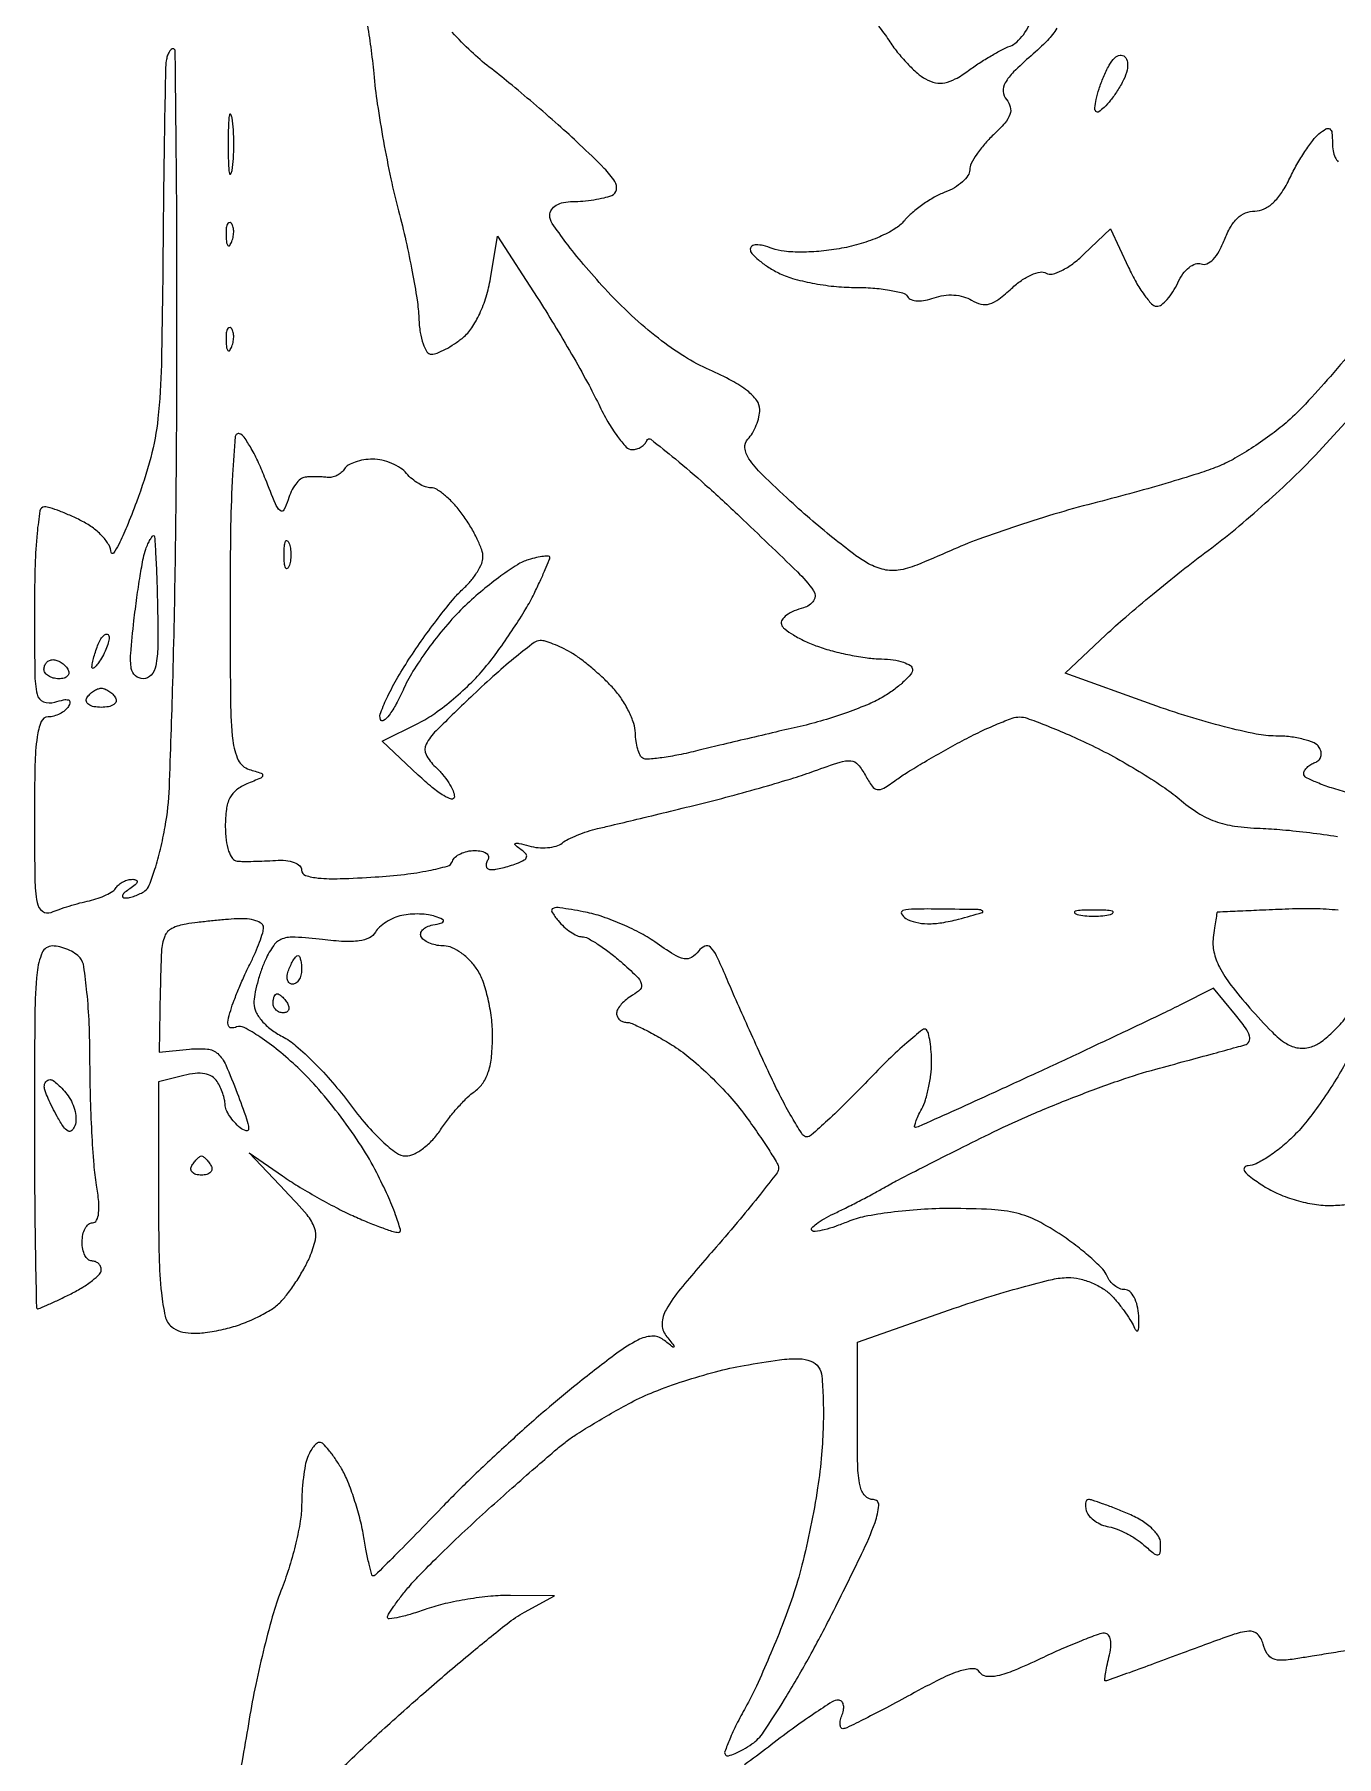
# Model space of a CAD drawing. Extents: x 0 to 102, y 0 to 135.
# Drawn here: x 0 to 11.54, y 43.66 to 58.92 of the extents above; entities that cross this region are included whole.
import ezdxf

# ---------------------------------------------------------------- set-up
doc = ezdxf.new("R2010")
doc.units = 0
doc.header["$MEASUREMENT"] = 0

msp = doc.modelspace()

# ---------------------------------------------------------------- linework, layer by layer
for points in [[(2.946778, 59.031033, -0.011651), (2.981051, 58.810595, -0.009922), (3.007146, 58.576673, 0.014273), (3.039522, 58.307714, 0.007708), (3.093912, 57.978554, 0.007671), (3.159678, 57.644725, 0.011976), (3.227554, 57.359728, -0.009234), (3.292425, 57.093824, -0.008549), (3.349242, 56.818803, -0.008568), (3.391423, 56.572314, -0.028132), (3.407266, 56.407978, 0.02815), (3.419272, 56.28348, 0.046709), (3.444918, 56.181244, 0.060561), (3.47955, 56.111361, 0.252606), (3.519505, 56.0898, 0.095395), (3.569721, 56.099469, 0.026522), (3.642798, 56.13329, 0.025751), (3.723065, 56.181185, 0.024459), (3.799431, 56.23785, 0.074178), (3.876466, 56.322997, 0.037939), (3.947158, 56.448935, 0.034939), (4.004856, 56.599568, 0.032379), (4.042775, 56.760631), (4.105745, 57.135362), (4.457274, 56.591431, -0.007321), (4.605977, 56.353777, -0.005568), (4.762164, 56.089236, -0.005631), (4.903097, 55.837836, -0.013106), (5.00156, 55.64565, 0.019447), (5.082899, 55.491728, 0.027364), (5.167948, 55.361843, 0.026358), (5.246374, 55.266269, 0.210773), (5.297308, 55.2438, 0.073017), (5.338787, 55.24989, 0.066047), (5.37833, 55.267713, 0.06944), (5.410023, 55.294084, 0.101508), (5.4285, 55.325205, -0.513939), (5.463283, 55.335503, -0.006016), (5.681558, 55.161268, -0.011757), (5.943934, 54.936109, -0.006729), (6.250375, 54.652809, -0.002467), (6.76335, 54.160768, -0.047689), (6.906218, 53.993194, -0.309879), (6.907073, 53.905004, -0.185482), (6.81774, 53.842208, 0.038716), (6.733248, 53.813899, 0.060245), (6.666705, 53.775707, 0.082244), (6.626798, 53.734163, 0.234916), (6.621373, 53.695582, 0.149025), (6.650662, 53.654349, 0.027853), (6.727998, 53.601258, 0.027628), (6.828703, 53.547456, 0.02218), (6.942307, 53.500615, 0.023011), (7.073737, 53.459856, 0.015011), (7.228587, 53.424467, 0.015105), (7.381999, 53.399009, 0.027717), (7.50825, 53.389036, -0.029545), (7.613585, 53.380329, -0.045597), (7.702433, 53.359274, -0.056965), (7.764483, 53.330243, -0.260507), (7.7832, 53.296757, -0.174511), (7.767846, 53.254106, -0.030522), (7.708567, 53.190742, -0.029924), (7.626414, 53.12185, -0.022909), (7.529129, 53.056403, -0.036622), (7.398182, 52.989364, -0.013914), (7.206877, 52.914694, -0.013694), (6.993646, 52.84476, -0.016301), (6.788879, 52.790959, 0.001185), (6.571958, 52.740922, 0.000768), (6.321259, 52.682061, 0.000772), (6.076561, 52.623814, 0.001463), (5.8797, 52.576023, -0.010953), (5.713045, 52.538899, -0.015244), (5.562318, 52.513523, -0.011632), (5.437563, 52.49936, -0.156515), (5.39325, 52.509303, -0.148278), (5.368606, 52.536016, -0.04053), (5.347653, 52.590083, -0.037243), (5.33282, 52.658254, -0.031353), (5.327127, 52.731943, 0.077208), (5.312481, 52.818017, 0.034103), (5.268411, 52.924979, 0.032722), (5.205233, 53.034199, 0.037774), (5.130998, 53.1288, 0.018735), (5.043522, 53.217521, 0.013824), (4.94049, 53.309236, 0.014013), (4.838144, 53.3906, 0.030176), (4.754119, 53.44605, 0.018639), (4.677441, 53.486528, 0.019223), (4.598736, 53.520736, 0.019353), (4.528495, 53.54502, 0.073672), (4.482727, 53.5518, 0.164337), (4.428584, 53.533511, 0.007445), (4.272302, 53.410605, 0.011787), (4.089733, 53.2553, 0.008105), (3.889918, 53.071136, 0.004452), (3.560622, 52.751972, 0.076908), (3.471575, 52.632023, 0.246736), (3.471459, 52.541204, 0.084763), (3.553739, 52.433341, -0.031646), (3.618284, 52.36509, -0.032816), (3.672856, 52.290026, -0.034748), (3.710982, 52.219152, -0.106418), (3.7224, 52.166114, -0.496025), (3.697807, 52.147423, -0.067928), (3.628568, 52.177245, -0.036894), (3.525677, 52.250097, -0.017121), (3.402972, 52.35861), (3.083544, 52.661201), (3.40563, 52.820557, 0.040064), (3.549176, 52.906511, 0.020327), (3.71559, 53.035736, 0.020054), (3.877483, 53.183861, 0.028181), (4.00852, 53.329306, 0.013436), (4.12625, 53.484135, 0.010052), (4.247826, 53.66065, 0.010179), (4.355664, 53.831633, 0.022774), (4.428861, 53.966648, 0.004438), (4.482324, 54.079515, 0.006412), (4.527411, 54.180293, 0.003554), (4.563671, 54.26588, 0.098726), (4.5684, 54.289599, 0.413393), (4.557915, 54.300114, 0.02958), (4.512485, 54.297551, 0.028074), (4.451057, 54.286904, 0.015902), (4.37805, 54.267518, 0.068055), (4.281117, 54.223384, 0.016465), (4.134993, 54.124253, 0.016592), (3.97346, 53.998317, 0.015806), (3.817923, 53.859967, 0.025645), (3.663701, 53.698005, 0.017834), (3.506039, 53.500619, 0.018036), (3.367985, 53.299794, 0.035093), (3.275452, 53.1288, -0.016731), (3.206662, 52.989719, -0.037331), (3.143268, 52.89025, -0.075122), (3.095068, 52.842682, -0.506265), (3.067973, 52.851315, -0.177242), (3.069611, 52.914784, -0.017371), (3.131859, 53.057468, -0.020279), (3.221501, 53.226889, -0.014694), (3.334301, 53.408172, -0.009262), (3.462084, 53.593156, -0.009177), (3.597013, 53.773855, -0.009073), (3.720762, 53.927545, -0.034813), (3.805806, 54.016019, 0.03544), (3.871009, 54.084023, 0.035157), (3.926147, 54.160728, 0.037363), (3.964433, 54.234581, 0.101238), (3.9762, 54.292102, 0.088504), (3.964984, 54.35497, 0.02279), (3.924805, 54.450356, 0.022471), (3.868208, 54.556676, 0.02117), (3.801239, 54.65969, 0.027579), (3.726123, 54.753743, 0.032891), (3.645131, 54.833223, 0.034837), (3.569608, 54.88952, 0.143708), (3.515498, 54.9054, -0.089957), (3.465473, 54.914474, -0.043056), (3.406322, 54.942677, -0.040823), (3.347884, 54.983745, -0.046006), (3.2994, 55.0323, 0.075572), (3.244775, 55.080911, 0.044511), (3.167401, 55.121923, 0.043376), (3.080765, 55.149841, 0.056318), (2.997934, 55.1592, 0.04056), (2.918917, 55.15278, 0.043128), (2.843638, 55.13369, 0.047282), (2.782491, 55.105717, 0.12405), (2.748113, 55.072356, -0.079872), (2.720188, 55.040062, -0.061323), (2.681017, 55.014627, -0.061612), (2.637066, 54.999555, -0.082717), (2.595071, 54.99778, 0.017296), (2.550068, 55.001761, 0.01054), (2.496724, 55.003499, 0.010559), (2.443712, 55.002989, 0.018357), (2.399817, 55.000024, 0.1501), (2.359065, 54.982691, 0.055818), (2.315738, 54.937029, 0.04894), (2.276633, 54.873224, 0.041868), (2.248236, 54.79965, -0.04964), (2.212031, 54.710011, -0.492097), (2.177626, 54.703995, -0.10975), (2.135633, 54.76399, -0.005765), (2.048019, 54.983012, 0.015922), (1.986493, 55.128193, 0.02138), (1.921101, 55.255212, 0.019154), (1.859672, 55.353961, 0.165207), (1.8189, 55.384862, 0.485793), (1.7801, 55.359256, 0.006164), (1.756259, 55.02254, 0.010571), (1.739385, 54.56935, 0.004019), (1.7343, 53.936836, 0.002017), (1.738029, 53.012506, 0.025575), (1.758604, 52.665393, 0.082617), (1.807399, 52.49259, 0.212675), (1.9035, 52.409716, -0.009479), (2.010826, 52.375162, -0.366014), (2.022831, 52.355071, -0.254491), (2.005849, 52.333259, -0.005996), (1.88235, 52.281206, 0.069653), (1.789997, 52.227593, 0.109816), (1.732111, 52.157025, 0.086468), (1.701323, 52.055964, 0.030813), (1.692, 51.904826, 0.029383), (1.699154, 51.783202, 0.053412), (1.721269, 51.686227, 0.07393), (1.754996, 51.62121, 0.218403), (1.79775, 51.597036, 0.02016), (1.853624, 51.594561, 0.005694), (1.940777, 51.595211, 0.005729), (2.039323, 51.598197, 0.006022), (2.13615, 51.603412, -0.03897), (2.22804, 51.602304, -0.066848), (2.302635, 51.585352, -0.095026), (2.351516, 51.555622, -0.211804), (2.3688, 51.51665, 0.325658), (2.40249, 51.470411, 0.054875), (2.5163, 51.447121, 0.03113), (2.708862, 51.441348, 0.007955), (3.020584, 51.456378, 0.012415), (3.281392, 51.47963, 0.021357), (3.496804, 51.513609, 0.018465), (3.661104, 51.553135, 0.24897), (3.704434, 51.594403, -0.134027), (3.728994, 51.631226, -0.06666), (3.776179, 51.662342, -0.058829), (3.837335, 51.68345, -0.053758), (3.903643, 51.6906, -0.050137), (3.963994, 51.684533, -0.109046), (4.006329, 51.665749, -0.184772), (4.024133, 51.638003, -0.191977), (4.0185, 51.606, 0.07457), (4.004639, 51.573641, 0.151312), (4.005859, 51.546251, 0.18759), (4.02161, 51.528136, 0.121649), (4.048888, 51.5214, 0.043957), (4.09023, 51.525042, 0.015394), (4.148669, 51.537284, 0.01515), (4.21246, 51.554773, 0.017133), (4.272474, 51.575473, 0.02832), (4.342264, 51.606893, 0.224222), (4.363141, 51.634357, 0.261763), (4.353583, 51.66491, 0.037154), (4.300543, 51.707915, -0.034136), (4.260069, 51.740329, -0.58496), (4.263185, 51.75356, -0.13043), (4.295152, 51.754248, -0.00926), (4.38211, 51.731452, 0.046683), (4.464013, 51.716413, 0.043501), (4.549283, 51.716297, 0.046441), (4.625294, 51.730004, 0.099525), (4.67821, 51.756858, -0.05045), (4.731832, 51.791017, -0.019491), (4.812157, 51.827603, -0.019063), (4.902968, 51.860784, -0.022339), (4.9914, 51.885022, 0.00285), (5.112899, 51.913284, 0.000508), (5.339582, 51.96762, 0.000549), (5.605076, 52.031854, 0.000496), (5.8797, 52.098905, 0.005301), (6.165122, 52.172108, 0.004587), (6.463069, 52.254835, 0.00462), (6.731669, 52.33477, 0.01342), (6.915236, 52.39669, -0.009312), (7.141015, 52.47492, -0.100931), (7.236347, 52.48581, -0.19662), (7.300364, 52.452829, -0.053898), (7.365656, 52.357205, 0.029833), (7.425139, 52.260414, 0.208429), (7.471379, 52.232119, 0.173105), (7.528835, 52.244045, 0.01953), (7.641421, 52.318862, -0.017475), (7.738736, 52.384109, -0.005498), (7.888644, 52.474926, -0.005485), (8.058264, 52.572658, -0.006053), (8.224538, 52.663417, -0.010353), (8.385279, 52.744429, -0.012828), (8.538248, 52.812828, -0.011191), (8.668438, 52.863689, -0.087893), (8.732138, 52.874933, -0.085332), (8.799148, 52.863371, -0.007835), (8.957917, 52.804191, -0.009939), (9.145973, 52.726376, -0.007629), (9.3483, 52.634202, -0.014678), (9.563976, 52.52408, -0.011364), (9.792354, 52.392053, -0.011524), (10.000007, 52.258972, -0.026952), (10.147174, 52.147819, 0.032452), (10.312965, 52.025437, 0.056036), (10.466469, 51.949565, 0.052819), (10.639247, 51.906999, 0.025593), (10.866274, 51.887691, -0.014144), (11.063581, 51.875452, -0.00769), (11.305108, 51.849847, -0.007656), (11.550148, 51.816237, -0.012027)], [(11.727483, 56.176195, -0.007617), (11.487711, 55.893264, -0.00762), (11.266898, 55.648249, -0.025389), (11.111616, 55.497285, -0.02023), (10.970588, 55.383223, -0.014718), (10.805227, 55.267602, -0.014913), (10.641598, 55.167071, -0.031342), (10.507856, 55.101067, -0.021577), (10.346009, 55.041506, -0.005029), (10.069372, 54.956105, -0.005178), (9.748724, 54.864244, -0.005057), (9.423714, 54.778291, 0.009976), (9.082619, 54.684484, 0.007631), (8.713402, 54.568817, 0.007724), (8.37091, 54.449856, 0.018023), (8.119474, 54.347737, -0.009527), (7.820752, 54.220459, -0.056651), (7.657583, 54.175204, -0.099348), (7.531924, 54.180319, -0.063252), (7.394763, 54.232741, -0.037272), (7.282351, 54.304145, -0.008345), (7.102423, 54.442956, -0.008614), (6.899616, 54.610688, -0.008235), (6.6996, 54.787792, -0.008653), (6.451107, 55.02326, -0.048925), (6.334027, 55.163048, -0.120761), (6.297642, 55.259979, -0.225776), (6.32385, 55.337667, 0.058583), (6.364351, 55.390674, 0.038135), (6.398536, 55.459816, 0.038093), (6.421873, 55.533484, 0.057725), (6.4296, 55.600187, 0.163711), (6.402744, 55.68001, 0.06362), (6.320051, 55.764247, 0.044119), (6.18325, 55.853756, 0.01854), (5.98545, 55.950316, -0.035464), (5.762289, 56.068763, -0.025394), (5.530575, 56.230586, -0.023085), (5.293676, 56.4328, -0.017946), (5.05485, 56.673171, -0.010741), (4.868514, 56.883578, -0.014873), (4.711295, 57.080571, -0.011361), (4.590663, 57.249148, -0.150724), (4.5684, 57.321322, -0.149764), (4.583421, 57.370347, -0.109979), (4.624994, 57.409629, -0.083973), (4.690264, 57.434979, -0.050769), (4.772981, 57.4434, 0.022097), (4.861534, 57.447315, 0.016527), (4.958505, 57.459148, 0.016785), (5.049252, 57.476416, 0.036216), (5.117269, 57.497011, 0.260315), (5.158749, 57.546754, 0.189065), (5.144998, 57.619042, 0.055534), (5.050928, 57.737132, 0.00833), (4.83307, 57.948606, 0.006743), (4.643271, 58.122043, 0.004585), (4.42286, 58.314474, 0.00462), (4.206667, 58.49632, 0.009247), (4.031883, 58.635245, -0.026147), (3.871687, 58.771654, -0.017353), (3.702135, 58.943582, -0.017486)], [(9.063685, 58.979714, -0.057091), (8.9792, 58.871177, -0.019991), (8.835036, 58.735431, 0.015185), (8.679513, 58.591783, 0.070446), (8.605293, 58.494967, 0.146069), (8.587889, 58.418326, 0.157774), (8.616224, 58.347335, -0.108633), (8.650502, 58.280895, -0.154261), (8.647452, 58.214949, -0.092745), (8.601968, 58.138601, -0.023593), (8.501244, 58.034608, 0.026331), (8.420696, 57.95053, 0.029465), (8.352618, 57.861421, 0.030704), (8.304459, 57.77962, 0.118223), (8.2908, 57.722659, -0.153349), (8.275162, 57.672869, -0.057469), (8.226171, 57.6174, -0.050046), (8.154969, 57.565211, -0.042321), (8.070785, 57.524763, 0.037551), (7.976355, 57.480493, 0.024448), (7.874411, 57.416245, 0.024586), (7.780572, 57.343358, 0.042284), (7.711235, 57.272808, -0.083676), (7.627908, 57.200951, -0.032706), (7.492656, 57.130663, -0.030353), (7.328834, 57.07027, -0.027913), (7.15428, 57.028165, -0.021186), (6.9748, 57.003144, -0.023289), (6.79944, 56.994443, -0.024858), (6.646644, 57.001583, -0.066829), (6.54093, 57.02632, 0.028267), (6.45987, 57.052, 0.070136), (6.398122, 57.058835, 0.132058), (6.359954, 57.047345, 0.259554), (6.345, 57.020479, 0.18767), (6.360177, 56.981467, 0.032684), (6.41832, 56.925828, 0.031567), (6.499021, 56.866375, 0.023649), (6.594599, 56.811073, 0.050231), (6.719938, 56.761464, 0.021674), (6.894902, 56.719915, 0.021186), (7.086459, 56.691464, 0.026277), (7.266406, 56.682, -0.017833), (7.431763, 56.676101, -0.024583), (7.579274, 56.658242, -0.022798), (7.696094, 56.632704, -0.19139), (7.7386, 56.601122, 0.167656), (7.771708, 56.574074, 0.075837), (7.827301, 56.562724, 0.060106), (7.897793, 56.56767, 0.04107), (7.975204, 56.589279, -0.054144), (8.060605, 56.610734, -0.050944), (8.150425, 56.613983, -0.052835), (8.235632, 56.599249, -0.07048), (8.307329, 56.567444, 0.082035), (8.389835, 56.533091, 0.130669), (8.465787, 56.535295, 0.090798), (8.549619, 56.577878, 0.025781), (8.661655, 56.672751, -0.036396), (8.748772, 56.743405, -0.047973), (8.837844, 56.793556, -0.056669), (8.916111, 56.818085, -0.188192), (8.968212, 56.808522, 0.203783), (9.022199, 56.800279, 0.052886), (9.106389, 56.831606, 0.044459), (9.204126, 56.89163, 0.031102), (9.302907, 56.975137), (9.539866, 57.202158), (9.697883, 56.859661, 0.020473), (9.765129, 56.728324, 0.028438), (9.836558, 56.617132, 0.027993), (9.903135, 56.535446, 0.204613), (9.94807, 56.514983, 0.168175), (9.990059, 56.528412, 0.048244), (10.04125, 56.575079, 0.042691), (10.092471, 56.642478, 0.034263), (10.135847, 56.722632, -0.047777), (10.180864, 56.80071, -0.067438), (10.235718, 56.85922, -0.086074), (10.292031, 56.890812, -0.178336), (10.341741, 56.890143, 0.19848), (10.393228, 56.891454, 0.096149), (10.448216, 56.929808, 0.066606), (10.501805, 57.00223, 0.03579), (10.548466, 57.103311, -0.040648), (10.60125, 57.214801, -0.072063), (10.66406, 57.294521, -0.088912), (10.736417, 57.34216, -0.101572), (10.817482, 57.3588, 0.111938), (10.901053, 57.377747, 0.077146), (10.981478, 57.432754, 0.060316), (11.057727, 57.523937, 0.033234), (11.128724, 57.651009, -0.01787), (11.190557, 57.770128, -0.017064), (11.261642, 57.886418, -0.017288), (11.331401, 57.984681, -0.056596), (11.386493, 58.042068, -0.035771), (11.448803, 58.086665, -0.2944), (11.482064, 58.085903, -0.224405), (11.501358, 58.053255, -0.023069), (11.5056, 57.961359, 0.045156), (11.51182, 57.892628, 0.065042), (11.530451, 57.834545, 0.085004), (11.557874, 57.795302, 0.200444)], [(7.481459, 58.996417, -0.029207), (7.573236, 58.872624, 0.024067), (7.649039, 58.768151, 0.020815), (7.738119, 58.666059, 0.021337), (7.826733, 58.580292, 0.055543), (7.899098, 58.529128, 0.072578), (7.987329, 58.495962, 0.102542), (8.071036, 58.4951, 0.079632), (8.163135, 58.529034, 0.02948), (8.279798, 58.603956, -0.013229), (8.375657, 58.670012, -0.011401), (8.479689, 58.734385, -0.011547), (8.576756, 58.788453, -0.032292), (8.647829, 58.820241, 0.095503), (8.70751, 58.856539, 0.049084), (8.766469, 58.921651, 0.046302), (8.815916, 59.003173, 0.05174)], [(11.652703, 52.201938, -0.014841), (11.499063, 52.245512, -0.022943), (11.369565, 52.293063, -0.019191), (11.270949, 52.339028, -0.281138), (11.2518, 52.370393, -0.127904), (11.259155, 52.398676, -0.067841), (11.281051, 52.42782, -0.060513), (11.313299, 52.453375, -0.056934), (11.351379, 52.471093, 0.117017), (11.384463, 52.491593, 0.128568), (11.403414, 52.524133, 0.118107), (11.404872, 52.564055, 0.088972), (11.388686, 52.605043, 0.153819), (11.343599, 52.643952, 0.03775), (11.249831, 52.676203, 0.035116), (11.131643, 52.698394, 0.028858), (11.003433, 52.7058, -0.050265), (10.83005, 52.723274, -0.012159), (10.548725, 52.787724, -0.012354), (10.228065, 52.877932, -0.011994), (9.909039, 52.984691), (9.137626, 53.263582), (9.496763, 53.601817, -0.011418), (9.673085, 53.760439, -0.005101), (9.911937, 53.961443, -0.005046), (10.168991, 54.169003, -0.006819), (10.4058, 54.351105, 0.012841), (10.645241, 54.539862, 0.008513), (10.910587, 54.768067, 0.008571), (11.1609, 54.998677, 0.016474), (11.352024, 55.193328), (11.748348, 55.6245)], [(11.557961, 51.161416, 0.023101), (11.344873, 51.173951, 0.013342), (11.08802, 51.170324, 0.000371), (10.858464, 51.160781, 0.00061), (10.664238, 51.152325, 0.000041), (10.489532, 51.14449, 0.094395), (10.484571, 51.143313, 0.252809), (10.481865, 51.139783, 0.00065), (10.471779, 51.076343, 0.003707), (10.460952, 51.004186, 0.002274), (10.44921, 50.918998, 0.090121), (10.455235, 50.791786, 0.063307), (10.504977, 50.656997, 0.044097), (10.606155, 50.498488, 0.016346), (10.774591, 50.293965, 0.012551), (10.970364, 50.082434, 0.059734), (11.098318, 49.979038, 0.109826), (11.206117, 49.940719, 0.10794), (11.320725, 49.951325, 0.086802), (11.408474, 49.997064, 0.030053), (11.516836, 50.090915, 0.028795), (11.62617, 50.210805, 0.029685)], [(2.72235, 43.554697, -0.008533), (3.104993, 43.913703, -0.005019), (3.496997, 44.262006, -0.006157), (3.870312, 44.579061, -0.005185), (4.189591, 44.83799, -0.043549), (4.344254, 44.940204), (4.6107, 45.084708), (4.219486, 45.088254, 0.026037), (4.044322, 45.080717, 0.016282), (3.840662, 45.054584, 0.016333), (3.641156, 45.015625, 0.028426), (3.479236, 44.968653, -0.011378), (3.345359, 44.924817, -0.020053), (3.232729, 44.895629, -0.016272), (3.14563, 44.879695, -0.458375), (3.1302, 44.89299, -0.1434), (3.1386, 44.921676, -0.009849), (3.186115, 44.992732, -0.013412), (3.247634, 45.076064, -0.009645), (3.32055, 45.165857, -0.018993), (3.426895, 45.282485, -0.004971), (3.606293, 45.461225, -0.005043), (3.814829, 45.660835, -0.005144), (4.025991, 45.85487, -0.001881), (4.23511, 46.041678, -0.00212), (4.437503, 46.219586, -0.001938), (4.610903, 46.36953, -0.011517), (4.703566, 46.4454, -0.023618), (4.793317, 46.508909, -0.006264), (4.942406, 46.601565, -0.00634), (5.11483, 46.702788, -0.006486), (5.288469, 46.798824, -0.02931), (5.491737, 46.892941, -0.014827), (5.757353, 46.988507, -0.014674), (6.038339, 47.071249, -0.021157), (6.291485, 47.126455, -0.007597), (6.605292, 47.176203, -0.041225), (6.777146, 47.186461, -0.086013), (6.882374, 47.165745, -0.15333), (6.950891, 47.111431, -0.127298), (6.979258, 47.031995, -0.013901), (6.991372, 46.836725, -0.016213), (6.991786, 46.598535, -0.012148), (6.977368, 46.336589, -0.018847), (6.942622, 46.040884, -0.011553), (6.880547, 45.69537, -0.011577), (6.803159, 45.355714, -0.020172), (6.72125, 45.078716, -0.010584), (6.627553, 44.821245, -0.008031), (6.514354, 44.542892, -0.008129), (6.39965, 44.285042, -0.018712), (6.303096, 44.096012, 0.011041), (6.223682, 43.946254, 0.017358), (6.162881, 43.813954, 0.01169), (6.120113, 43.704561, 0.29154), (6.126794, 43.674406, 0.268956), (6.152922, 43.667457, 0.032835), (6.211199, 43.687497, 0.031757), (6.282886, 43.723044, 0.020873), (6.360679, 43.772423, 0.093426), (6.46317, 43.876614, 0.009731), (6.649605, 44.166583, 0.011809), (6.858593, 44.524643, 0.009193), (7.069274, 44.923152, 0.004159), (7.332682, 45.45532, 0.025845), (7.451139, 45.735794, 0.066793), (7.484094, 45.887028, 0.438191), (7.437284, 45.9378, -0.216131), (7.362454, 45.971731, -0.1302), (7.318378, 46.060598, -0.045338), (7.298083, 46.242903, -0.005853), (7.294726, 46.63575), (7.296931, 47.3337), (8.111116, 47.619159, -0.008123), (8.440167, 47.728557, -0.009533), (8.755569, 47.821188, -0.008594), (9.02413, 47.889593, -0.056587), (9.161676, 47.906062, -0.059284), (9.263371, 47.894591, -0.041208), (9.37346, 47.858948, -0.041517), (9.474979, 47.806292, -0.064918), (9.550712, 47.743645, -0.018624), (9.612739, 47.671885, -0.015818), (9.672873, 47.591774, -0.016108), (9.722995, 47.51528, -0.042534), (9.752204, 47.456741, 0.132584), (9.769181, 47.434008, 0.518623), (9.783117, 47.438184, 0.078679), (9.790674, 47.483357, 0.015245), (9.788866, 47.56635, 0.044668), (9.776072, 47.656137, 0.064197), (9.747884, 47.731245, 0.082849), (9.709308, 47.781719, 0.19048), (9.665593, 47.799, -0.096472), (9.619682, 47.807941, -0.066862), (9.573615, 47.834209, -0.064329), (9.534382, 47.873039, -0.074055), (9.508495, 47.91886, 0.10059), (9.469896, 47.979491, 0.017711), (9.372259, 48.073781, 0.018562), (9.247895, 48.177562, 0.015747), (9.1093, 48.277938, 0.029079), (8.892278, 48.407196, 0.060314), (8.707937, 48.476278, 0.047209), (8.485197, 48.508514, 0.012159), (8.1216, 48.517628, 0.016227), (7.857231, 48.509243, 0.015764), (7.591387, 48.483728, 0.016014), (7.358721, 48.446363, 0.052036), (7.209437, 48.400963, -0.016042), (7.100188, 48.358948, -0.023714), (7.001747, 48.329826, -0.020709), (6.921782, 48.313716, -0.240161), (6.892315, 48.323285, -0.400594), (6.891797, 48.345448, -0.044378), (6.93275, 48.3831, -0.035013), (6.999008, 48.426959, -0.019315), (7.085377, 48.471498, 0.006417), (7.18975, 48.521956, 0.003916), (7.311725, 48.584065, 0.003924), (7.431646, 48.647517, 0.006945), (7.5294, 48.701991, -0.011174), (7.654747, 48.770459, -0.0018), (7.902433, 48.897523, -0.001988), (8.195285, 49.044965, -0.001745), (8.5023, 49.196676, -0.01285), (8.843149, 49.3529, -0.008705), (9.238849, 49.51401, -0.008775), (9.626814, 49.656376, -0.017301), (9.9405, 49.753255, 0.000031), (10.207911, 49.825829, 0.000041), (10.451479, 49.89197, 0.000029), (10.655699, 49.947456, 0.000403), (10.729601, 49.967604, 0.204138), (10.767131, 49.997319, 0.202891), (10.771826, 50.045072, 0.079938), (10.734499, 50.120056, 0.017568), (10.646384, 50.234403), (10.450865, 50.470488), (10.153383, 50.320248, -0.005536), (9.979951, 50.235056, -0.000943), (9.647649, 50.077135, -0.001029), (9.256604, 49.893186, -0.000917), (8.849478, 49.703604, -0.001167), (8.461289, 49.524806, -0.001869), (8.129026, 49.374206, -0.000334), (7.835028, 49.242508, -0.10551), (7.810151, 49.2372, -0.4728), (7.802399, 49.246641, -0.031669), (7.812638, 49.285269, -0.027512), (7.833564, 49.33805, -0.014735), (7.864823, 49.400838, 0.047174), (7.898445, 49.481004, 0.022967), (7.926674, 49.588453, 0.022549), (7.945996, 49.703852, 0.030211), (7.9524, 49.809738, 0.017349), (7.949023, 49.907026, 0.021899), (7.938853, 49.996501, 0.020675), (7.924245, 50.069195, 0.137288), (7.906283, 50.101117, 0.383745), (7.872048, 50.102919, 0.00849), (7.734369, 49.987601, 0.014801), (7.571004, 49.837286, 0.0089), (7.385805, 49.649917, -0.006527), (7.19921, 49.459337, -0.00984), (7.031277, 49.298687, -0.005118), (6.886555, 49.168306, -0.182765), (6.845023, 49.1526, -0.254612), (6.809529, 49.171927, -0.009154), (6.725169, 49.30792, -0.014841), (6.630257, 49.478704, -0.009625), (6.530282, 49.68135, -0.002401), (6.424215, 49.910045, -0.001859), (6.310802, 50.160143, -0.001879), (6.206686, 50.394379, -0.004521), (6.131823, 50.568783, 0.011067), (6.047332, 50.758719, 0.092641), (5.992557, 50.834567, 0.299352), (5.94282, 50.84356, 0.134431), (5.888392, 50.80043, -0.098369), (5.825761, 50.743097, -0.189294), (5.75973, 50.731694, -0.089465), (5.668438, 50.768329, -0.012654), (5.499, 50.880647, 0.032353), (5.361035, 50.964478, 0.020396), (5.190474, 51.044886, 0.020463), (5.015547, 51.110495, 0.035034), (4.8645, 51.14872, 0.005636), (4.658022, 51.183432, 0.125186), (4.597923, 51.177779, 0.472144), (4.587052, 51.147593, 0.038833), (4.642209, 51.06937, 0.0356), (4.69368, 51.015535, 0.035679), (4.752232, 50.96959, 0.03801), (4.809007, 50.937231, 0.103878), (4.853709, 50.926527, -0.116706), (4.905254, 50.912793, -0.019601), (4.993939, 50.8606, -0.020531), (5.095179, 50.789511, -0.01695), (5.197136, 50.70585, -0.011459), (5.337036, 50.577089, -0.116149), (5.37958, 50.5111, -0.27911), (5.36914, 50.460369, -0.078474), (5.302886, 50.40822, 0.039636), (5.248443, 50.371812, 0.043862), (5.202397, 50.328367, 0.048585), (5.170545, 50.284654, 0.133944), (5.1606, 50.248196, 0.106493), (5.167208, 50.217522, 0.099405), (5.185945, 50.191416, 0.096026), (5.213944, 50.173916, 0.092052), (5.246881, 50.1678, -0.105251), (5.29789, 50.156942, -0.011543), (5.4067, 50.105378, -0.0137), (5.534569, 50.036676, -0.010668), (5.669786, 49.955299, -0.034675), (5.819832, 49.845341, -0.017425), (5.993917, 49.687471, -0.017214), (6.163335, 49.510974, -0.024387), (6.300507, 49.341949, -0.006751), (6.413333, 49.183735, -0.009635), (6.50883, 49.040087, -0.006057), (6.584664, 48.917865, -0.128294), (6.596703, 48.877228, -0.173941), (6.583095, 48.834981, -0.003113), (6.434648, 48.644605, -0.007372), (6.255296, 48.424283, -0.004803), (6.042081, 48.175012, 0.005687), (5.727794, 47.806262, 0.044528), (5.599634, 47.621109, 0.118703), (5.564225, 47.498043, 0.178894), (5.597931, 47.392885, -0.001812), (5.667714, 47.303083, -0.313428), (5.668286, 47.291537, -0.44262), (5.659014, 47.289855, -0.002156), (5.574446, 47.355253, 0.183674), (5.474163, 47.386194, 0.102739), (5.349398, 47.351826, 0.04278), (5.161647, 47.234362, 0.006577), (4.813046, 46.965082, 0.011062), (4.531757, 46.731504, 0.006281), (4.201317, 46.437164, 0.006268), (3.875707, 46.132133, 0.01028), (3.608709, 45.864879, -0.002174), (3.384801, 45.63337, -0.003506), (3.191888, 45.438389, -0.000684), (3.020919, 45.26846, -0.197765), (3.002795, 45.261, -0.341297), (2.990399, 45.270577, -0.004945), (2.966356, 45.366618, -0.011146), (2.941235, 45.482703, -0.00683), (2.916554, 45.62055, 0.02215), (2.883939, 45.775238, 0.016456), (2.83484, 45.942823, 0.016706), (2.777912, 46.098141, 0.035728), (2.721677, 46.21275, 0.017137), (2.665577, 46.301865, 0.024018), (2.609105, 46.377059, 0.021825), (2.558427, 46.43303, 0.200456), (2.528811, 46.4454, 0.173593), (2.503244, 46.436248, 0.050359), (2.473252, 46.406091, 0.044077), (2.444022, 46.362802, 0.034866), (2.420151, 46.311581, 0.046632), (2.400342, 46.240889, 0.014739), (2.383884, 46.132391, 0.014576), (2.372573, 46.009671, 0.015692), (2.3688, 45.889488, -0.042057), (2.356886, 45.748099, -0.016254), (2.317648, 45.55516, -0.015957), (2.261333, 45.347691, -0.018999), (2.194666, 45.156157, 0.022727), (2.119668, 44.935408, 0.009384), (2.037507, 44.6306, 0.009262), (1.961473, 44.299915, 0.01177), (1.904187, 43.992, -0.005205), (1.846733, 43.658912, -0.002774), (1.769092, 43.248049, -0.002761)], [(11.639261, 49.842741, -0.020676), (11.539341, 49.664264, -0.014478), (11.412896, 49.471549, -0.014637), (11.280778, 49.293692, -0.029315), (11.164489, 49.162904, -0.024211), (11.052988, 49.061708, -0.027253), (10.936387, 48.975962, -0.028027), (10.830452, 48.914807, -0.114862), (10.758842, 48.897375, 0.234258), (10.726478, 48.880923, 0.334051), (10.726617, 48.849964, 0.072706), (10.782296, 48.795284, 0.015408), (10.894824, 48.718237, 0.040993), (11.029191, 48.646977, 0.031502), (11.18568, 48.591146, 0.031567), (11.347501, 48.555536, 0.041847), (11.497859, 48.545017, 0.029599), (11.643239, 48.555646, 0.018503)], [(11.669425, 44.604542, 0.000553), (11.493259, 44.576651, 0.000559), (11.32669, 44.5499, 0.001248), (11.200103, 44.5291, -0.026713), (11.061477, 44.513517, -0.113159), (10.979643, 44.527298, -0.16075), (10.927634, 44.572089, -0.07144), (10.892105, 44.656495, 0.131384), (10.842112, 44.74441, 0.22905), (10.764779, 44.771953, 0.058842), (10.615243, 44.737611, 0.003561), (10.182403, 44.579412, -0.001012), (9.925874, 44.484168, -0.001613), (9.706129, 44.403891, -0.00031), (9.512138, 44.333866, -0.083269), (9.494738, 44.330707, -0.447768), (9.487658, 44.338426, -0.010723), (9.494256, 44.392618, -0.016351), (9.506333, 44.460808, -0.009478), (9.52506, 44.5419, 0.032994), (9.540846, 44.62868, 0.073499), (9.538652, 44.695616, 0.123851), (9.519644, 44.737511, 0.228457), (9.486684, 44.7534, 0.087878), (9.429086, 44.743198, 0.006845), (9.282449, 44.687283, 0.009174), (9.108594, 44.614527, 0.00688), (8.919848, 44.52832, -0.011114), (8.685069, 44.42348, -0.044095), (8.534775, 44.375399, -0.085444), (8.437467, 44.370431, -0.228286), (8.380434, 44.406854, 0.26929), (8.320195, 44.439072, 0.069489), (8.207319, 44.419262, 0.037669), (8.033946, 44.348443, 0.009874), (7.767823, 44.208934, -0.003857), (7.553711, 44.093385, -0.005758), (7.364598, 43.995976, -0.00266), (7.202638, 43.915973, -0.113861), (7.165479, 43.9074, -0.281667), (7.148923, 43.917531, -0.10858), (7.141809, 43.944677, -0.066191), (7.145598, 43.985641, -0.035511), (7.160406, 44.0343, 0.05727), (7.172916, 44.082886, 0.102021), (7.170213, 44.123923, 0.14825), (7.153201, 44.15085, 0.180158), (7.125409, 44.1612, 0.142656), (7.072203, 44.145704, 0.006247), (6.908835, 44.038835, 0.010166), (6.717122, 43.904238, 0.007041), (6.505662, 43.744638, -0.010039), (6.295426, 43.587933, -0.015658)]]:
    msp.add_lwpolyline(points, format="xyb")
for points in [[(1.229575, 58.797, 0.197561), (1.21111, 58.789408, 0.066812), (1.192999, 58.765936, 0.054143), (1.177905, 58.73173, 0.039556), (1.168499, 58.69125, 0.032556), (1.161779, 58.611583, 0.000488), (1.153326, 58.14439, 0.00132), (1.14547, 57.601766, 0.000872), (1.139175, 56.9781, -0.003005), (1.125059, 55.995267, -0.021489), (1.094976, 55.520989, -0.038591), (1.030384, 55.172868, -0.024265), (0.904439, 54.7785, -0.007972), (0.819102, 54.560802, -0.01912), (0.747208, 54.40311, -0.043891), (0.699489, 54.325925, -0.713328), (0.679963, 54.332177, 0.130629), (0.661134, 54.397299, 0.050574), (0.60441, 54.473118, 0.045621), (0.522932, 54.546955, 0.041977), (0.427201, 54.607127, 0.013202), (0.32513, 54.65654, 0.015016), (0.224837, 54.698285, 0.014289), (0.13806, 54.728573, 0.076961), (0.088801, 54.7362, 0.368365), (0.049245, 54.702483, 0.015008), (0.023251, 54.502124, 0.017617), (0.005438, 54.223195, 0.007136), (0, 53.842199, 0.002813), (0.003269, 53.261183, 0.050131), (0.024054, 53.075435, 0.24914), (0.079991, 53.009016, 0.174191), (0.179794, 53.005263, -0.021768), (0.258456, 53.026509, -0.128686), (0.300727, 53.024999, -0.359143), (0.314047, 53.005085, -0.113869), (0.301702, 52.968664, -0.08103), (0.270561, 52.932819, -0.053437), (0.225008, 52.902514, -0.052389), (0.172832, 52.88194, -0.067829), (0.121907, 52.875, 0.305766), (0.059846, 52.833133, 0.062285), (0.024023, 52.698166, 0.028774), (0.004709, 52.449426, 0.00499), (0, 51.977649, 0.003344), (0.003616, 51.437004, 0.040542), (0.023173, 51.230491, 0.18662), (0.070292, 51.152672, 0.270111), (0.14805, 51.142528, -0.016877), (0.218431, 51.169355, -0.008486), (0.308893, 51.198675, -0.008417), (0.403542, 51.225854, -0.012347), (0.4877, 51.246281, 0.029193), (0.564421, 51.267661, 0.031016), (0.636543, 51.29749, 0.032636), (0.694816, 51.33081, 0.108561), (0.725343, 51.362301, -0.084613), (0.750387, 51.390718, -0.054303), (0.787458, 51.414535, -0.052817), (0.830187, 51.430474, -0.066186), (0.872143, 51.435505, -0.102799), (0.902885, 51.428703, -0.37991), (0.910368, 51.412039, -0.147021), (0.892878, 51.386255, -0.027275), (0.846, 51.3522, 0.027796), (0.8025, 51.320529, 0.102785), (0.781228, 51.294281, 0.335455), (0.78405, 51.277953, 0.190341), (0.8037, 51.270191, 0.056765), (0.84257, 51.274618, 0.028817), (0.889877, 51.288449, 0.0282), (0.937624, 51.308548, 0.037451), (0.978269, 51.332345, 0.150013), (1.01816, 51.382858, 0.016067), (1.068325, 51.52535, 0.018636), (1.117363, 51.703158, 0.013964), (1.1585, 51.9021, 0.034351), (1.195783, 52.248216, 0.002685), (1.226688, 53.177039, 0.003548), (1.250278, 54.311329, 0.002407), (1.261755, 55.60335, 0.001325), (1.263492, 56.827956, 0.002211), (1.257662, 57.858865, 0.000197), (1.248031, 58.778744, 0.411035)], [(9.664489, 58.726151, -0.167383), (9.688255, 58.677415, -0.084223), (9.685068, 58.608227, -0.060397), (9.65509, 58.52204, -0.031176), (9.598516, 58.422704, -0.020704), (9.539408, 58.34016, -0.035733), (9.482833, 58.277484, -0.043017), (9.435516, 58.239292, -0.358954), (9.410053, 58.241747, -0.229014), (9.399396, 58.272345, -0.024743), (9.412014, 58.348304, -0.02642), (9.437647, 58.442051, -0.018242), (9.476026, 58.545194, -0.027286), (9.526851, 58.651152, -0.076122), (9.576865, 58.71643, -0.152463), (9.623166, 58.739513, -0.240822)], [(1.752595, 58.18365, 0.124239), (1.739721, 58.21431, 0.664672), (1.727704, 58.211277, 0.03126), (1.719464, 58.117714, 0.006336), (1.717352, 57.951, 0.006336), (1.719464, 57.784286, 0.03126), (1.727704, 57.690723, 0.664672), (1.739721, 57.68769, 0.124239), (1.752595, 57.71835, 0.023547), (1.763573, 57.824288, 0.014044), (1.767133, 57.951, 0.014044), (1.763573, 58.077712, 0.023547)], [(1.743112, 57.251288, 0.296942), (1.724597, 57.255197, 0.208169), (1.708976, 57.239754, 0.077125), (1.699609, 57.199147, 0.028489), (1.698679, 57.14025, 0.018894), (1.703674, 57.077111, 0.168741), (1.71563, 57.052428, 0.470617), (1.731048, 57.053887, 0.054073), (1.749791, 57.089138, 0.051402), (1.762992, 57.135403, 0.05415), (1.766158, 57.182572, 0.060344), (1.759461, 57.223629, 0.126455)], [(1.743112, 56.320688, 0.296942), (1.724597, 56.324597, 0.208169), (1.708976, 56.309154, 0.077125), (1.699609, 56.268547, 0.028489), (1.698679, 56.20965, 0.018894), (1.703674, 56.146511, 0.168741), (1.71563, 56.121828, 0.470617), (1.731048, 56.123287, 0.054073), (1.749791, 56.158537, 0.051402), (1.762992, 56.204803, 0.05415), (1.766158, 56.251972, 0.060344), (1.759461, 56.293029, 0.126455)], [(1.056073, 54.4824, -0.396683), (1.065509, 54.473516, -0.001257), (1.075763, 54.296016, -0.005597), (1.084781, 54.091195, -0.003362), (1.091128, 53.8479, -0.006719), (1.093201, 53.49764, -0.047675), (1.075783, 53.328796, -0.131678), (1.034442, 53.245339, -0.215501), (0.963779, 53.2134, -0.179592), (0.894834, 53.238989, -0.177436), (0.85885, 53.303504, -0.060136), (0.853844, 53.437117, -0.007494), (0.88222, 53.726712, -0.005765), (0.907862, 53.932131, -0.006908), (0.936896, 54.124838, -0.006016), (0.965508, 54.286301, -0.044778), (0.986798, 54.361212, -0.015322), (1.00627, 54.407647, -0.022906), (1.026331, 54.446801, -0.019462), (1.044852, 54.476461, -0.248339)], [(2.255629, 54.41895, -0.057986), (2.268855, 54.370727, -0.037979), (2.273231, 54.3132, -0.037979), (2.268855, 54.255673, -0.057986), (2.255629, 54.20745, -0.174857), (2.239785, 54.189736, -0.447206), (2.225493, 54.194892, -0.078554), (2.215597, 54.237784, -0.017491), (2.212958, 54.3132, -0.017491), (2.215597, 54.388616, -0.078554), (2.225493, 54.431508, -0.447206), (2.239785, 54.436664, -0.174857)], [(0.652706, 53.604094, -0.217548), (0.662158, 53.578752, -0.045448), (0.654303, 53.53077, -0.039963), (0.634016, 53.472116, -0.028467), (0.602527, 53.410095, -0.015998), (0.567799, 53.354542, -0.041459), (0.538363, 53.31766, -0.123862), (0.519649, 53.30572, -0.497549), (0.510173, 53.312231, -0.060438), (0.51247, 53.342707, -0.014282), (0.523851, 53.392537, -0.014497), (0.540347, 53.449453, -0.01383), (0.560351, 53.506229, -0.033338), (0.583419, 53.556124, -0.064271), (0.609241, 53.591683, -0.109577), (0.633413, 53.608081, -0.299281)], [(0.164207, 53.3826, -0.089642), (0.198519, 53.376399, -0.053229), (0.235789, 53.357749, -0.051032), (0.270195, 53.330361, -0.06081), (0.2961, 53.298, -0.139169), (0.305232, 53.265882, -0.191142), (0.294283, 53.238251, -0.138808), (0.263161, 53.219598, -0.066118), (0.216493, 53.2134, -0.062283), (0.166062, 53.219706, -0.080552), (0.123344, 53.238251, -0.097988), (0.094754, 53.265735, -0.153634), (0.0846, 53.298, -0.092995), (0.090659, 53.330295, -0.096318), (0.107985, 53.357749, -0.099231), (0.133833, 53.376123, -0.105429)], [(0.5922, 53.1288, -0.094481), (0.624593, 53.122624, -0.052849), (0.660255, 53.103949, -0.050113), (0.693565, 53.076561, -0.057296), (0.7191, 53.0442, -0.210115), (0.723586, 53.012219, -0.178861), (0.703391, 52.984451, -0.100989), (0.657204, 52.965644, -0.046386), (0.5922, 52.9596, -0.046386), (0.527196, 52.965644, -0.100989), (0.481009, 52.984451, -0.178861), (0.460814, 53.012219, -0.210115), (0.4653, 53.0442, -0.057296), (0.490835, 53.076561, -0.050113), (0.524145, 53.103949, -0.052849), (0.559807, 53.122624, -0.094481)], [(8.037, 51.171684, 0.00633), (7.798603, 51.171827, 0.062081), (7.699144, 51.158211, 0.479223), (7.686352, 51.129329, 0.142746), (7.725026, 51.088671, 0.07592), (7.812121, 51.05436, 0.052665), (7.917364, 51.041831, 0.043292), (8.042595, 51.051023, 0.025071), (8.190326, 51.0825, 0.003067), (8.401994, 51.140215, 0.663214), (8.403987, 51.155793, 0.128081), (8.36498, 51.166675, 0.001004)], [(9.3906, 51.163373, 0.011065), (9.284682, 51.161028, 0.052887), (9.224969, 51.152008, 0.542911), (9.220627, 51.138922, 0.161593), (9.24255, 51.124683, 0.039571), (9.309999, 51.112652, 0.024357), (9.3906, 51.108724, 0.024357), (9.471201, 51.112652, 0.039571), (9.53865, 51.124683, 0.161593), (9.560573, 51.138922, 0.542911), (9.556231, 51.152008, 0.052887), (9.496518, 51.161028, 0.011065)], [(1.79775, 51.085724, 0.007521), (1.692702, 51.078414, 0.004571), (1.568744, 51.066771, 0.00458), (1.445979, 51.052968, 0.008063), (1.344856, 51.039002, 0.073218), (1.218464, 50.999967, 0.189926), (1.154639, 50.931414, 0.082145), (1.126143, 50.797975, 0.007358), (1.115232, 50.454471), (1.105851, 49.903987), (1.373674, 49.930143, -0.046128), (1.532959, 49.930966, -0.165466), (1.624757, 49.890522, -0.104625), (1.69622, 49.790285, -0.013069), (1.797047, 49.541271, -0.005036), (1.879759, 49.313633, -0.064175), (1.8987, 49.224885, -0.519074), (1.876478, 49.206345, -0.108032), (1.822299, 49.234379, -0.038582), (1.772345, 49.282803, -0.037484), (1.729895, 49.338773, -0.039948), (1.700309, 49.393697, -0.100503), (1.690705, 49.437909, 0.054316), (1.685251, 49.482349, 0.025822), (1.669174, 49.537784, 0.025236), (1.646195, 49.594598, 0.032606), (1.61923, 49.643956, 0.11828), (1.574307, 49.687527, 0.088376), (1.509474, 49.71181, 0.068897), (1.425585, 49.715546, 0.038226), (1.324425, 49.698235), (1.0998, 49.641857), (1.0998, 48.603888, 0.00539), (1.105332, 48.090738, 0.020388), (1.125331, 47.770296, 0.029656), (1.159288, 47.563032, 0.165585), (1.217282, 47.468416, 0.101213), (1.290574, 47.429231, 0.060824), (1.388191, 47.4127, 0.045501), (1.514031, 47.418328, 0.02135), (1.674523, 47.447254, 0.029868), (1.816335, 47.488145, 0.024865), (1.961467, 47.547832, 0.025583), (2.089088, 47.616075, 0.060003), (2.174244, 47.682447, 0.034001), (2.243177, 47.7609, 0.017844), (2.31839, 47.866872, 0.017669), (2.388043, 47.981448, 0.025873), (2.440328, 48.087205, 0.045793), (2.490384, 48.240355, 0.145317), (2.483537, 48.346789, 0.090251), (2.416384, 48.460651, 0.011546), (2.224976, 48.67198), (1.9035, 49.010848), (2.198519, 48.806774, 0.014226), (2.335168, 48.717888, 0.008383), (2.503099, 48.619157, 0.008382), (2.674309, 48.526077, 0.014179), (2.821107, 48.45465, 0.008136), (2.95219, 48.397956, 0.010317), (3.075121, 48.35009, 0.008532), (3.179066, 48.314066, 0.079302), (3.225842, 48.3066, 0.499164), (3.243974, 48.330709, 0.016831), (3.201252, 48.46192, 0.019737), (3.131551, 48.6325, 0.010901), (3.03377, 48.83535, 0.026496), (2.898551, 49.069363, 0.016776), (2.717863, 49.32762, 0.016784), (2.520509, 49.572872, 0.026778), (2.334269, 49.766982, 0.017025), (2.161326, 49.918206, 0.024474), (1.997632, 50.038945, 0.022098), (1.858667, 50.122696, 0.219581), (1.792471, 50.127065, -0.098475), (1.744595, 50.118842, -0.308969), (1.719482, 50.136982, -0.139368), (1.716214, 50.184291, -0.022803), (1.739486, 50.274082, -0.016316), (1.770138, 50.363042, -0.007817), (1.814965, 50.475248, -0.007741), (1.86545, 50.591025, -0.010951), (1.914218, 50.692349, 0.014222), (1.958693, 50.786323, 0.015638), (1.996271, 50.879776, 0.015192), (2.023334, 50.961258, 0.072699), (2.0304, 51.009599, 0.242439), (2.013362, 51.042672, 0.075937), (1.962059, 51.068591, 0.056435), (1.886863, 51.084107, 0.036306)], [(3.5532, 51.106436, 0.051853), (3.492471, 51.121266, 0.0262), (3.413874, 51.127846, 0.025705), (3.331175, 51.126169, 0.034671), (3.2571, 51.115656, 0.049189), (3.187534, 51.09348, 0.040096), (3.11842, 51.056877, 0.041612), (3.059827, 51.0123, 0.078728), (3.0226, 50.966275, -0.153481), (2.968979, 50.916996, -0.075065), (2.879078, 50.890287, -0.047683), (2.745872, 50.884468, -0.016563), (2.554128, 50.90076, 0.013428), (2.310568, 50.922993, 0.100716), (2.196355, 50.907296, 0.15648), (2.121081, 50.850336, 0.046296), (2.048379, 50.723374, 0.023444), (2.009104, 50.625227, 0.018857), (1.975932, 50.516477, 0.019249), (1.952921, 50.413501, 0.045372), (1.9458, 50.335192, 0.117176), (1.963435, 50.260976, 0.060878), (2.016558, 50.181322, 0.052965), (2.097324, 50.105296, 0.043051), (2.197879, 50.04179, -0.058523), (2.31783, 49.960751, -0.018479), (2.476604, 49.813422, -0.018173), (2.643002, 49.634617, -0.019221), (2.792747, 49.447418, 0.018352), (2.940832, 49.261633, 0.028168), (3.08344, 49.113375, 0.03033), (3.208538, 49.010577, 0.158102), (3.292339, 48.9834, 0.114692), (3.363226, 48.999877, 0.047643), (3.447442, 49.051741, 0.043816), (3.530779, 49.127041, 0.043197), (3.600159, 49.21605, -0.021376), (3.669314, 49.313225, -0.01666), (3.752292, 49.412832, -0.016955), (3.835972, 49.500559, -0.038765), (3.905989, 49.559247, 0.090533), (3.976892, 49.632352, 0.070914), (4.024837, 49.732128, 0.05307), (4.052233, 49.867061, 0.023572), (4.0608, 50.048674, 0.031265), (4.050763, 50.209028, 0.025885), (4.020665, 50.377511, 0.026652), (3.976669, 50.529467, 0.061307), (3.92417, 50.636077, 0.04697), (3.86046, 50.715849, 0.045388), (3.782298, 50.783346, 0.048942), (3.702096, 50.82967, 0.106899), (3.633063, 50.8446, -0.046104), (3.570387, 50.850391, -0.045964), (3.509767, 50.86757, -0.049961), (3.459834, 50.8928, -0.112859), (3.430257, 50.922797, -0.183542), (3.42406, 50.954927, -0.145273), (3.439919, 50.986852, -0.099639), (3.477474, 51.013811, -0.056328), (3.531014, 51.031047, 0.011114), (3.610369, 51.048887, 0.26635), (3.62623, 51.064082, 0.378978), (3.618433, 51.080716, 0.016215)], [(0.158841, 50.8446, 0.299008), (0.068871, 50.785514, 0.077683), (0.02324, 50.609422, 0.022856), (0.003544, 50.236707, 0.001773), (0, 49.2372, 0.001708), (0.002106, 48.620843, 0.002849), (0.008608, 48.101974, 0.000327), (0.017302, 47.641568, 0.408503), (0.029302, 47.6298, 0.102902), (0.049396, 47.63398, 0.003068), (0.128369, 47.668897, 0.00599), (0.221048, 47.711898, 0.004086), (0.325402, 47.762896, 0.021938), (0.427578, 47.819595, 0.029963), (0.513828, 47.879927, 0.030284), (0.57646, 47.936073, 0.197354), (0.5922, 47.974396, 0.107084), (0.585719, 48.00431, 0.099497), (0.567349, 48.029769, 0.095862), (0.539897, 48.046837, 0.091536), (0.5076, 48.0528, -0.191087), (0.475293, 48.065615, -0.088204), (0.447851, 48.102503, -0.068025), (0.429234, 48.157246, -0.048028), (0.423, 48.222, -0.052428), (0.429807, 48.286736, -0.072292), (0.450036, 48.341497, -0.092221), (0.479911, 48.378284, -0.178038), (0.515036, 48.3912, 0.283926), (0.550867, 48.41333, 0.089914), (0.569305, 48.476296, 0.050258), (0.569832, 48.579723, 0.01801), (0.550502, 48.726039, -0.02279), (0.528516, 48.905655, -0.006073), (0.51005, 49.193439, -0.006144), (0.497039, 49.521466, -0.0063), (0.492234, 49.846989, 0.01017), (0.485286, 50.155806, 0.013914), (0.465648, 50.433244, 0.010652), (0.438232, 50.661014, 0.136869), (0.40411, 50.73885, 0.074783), (0.359422, 50.779354, 0.045019), (0.296411, 50.813536, 0.043998), (0.226001, 50.836802, 0.057864)], [(2.335551, 50.76, -0.289661), (2.348405, 50.751871, -0.046727), (2.359033, 50.722723, -0.039339), (2.366391, 50.68173, -0.024748), (2.3688, 50.6331, -0.062722), (2.362689, 50.584579, -0.08088), (2.344729, 50.543477, -0.098158), (2.318107, 50.515971, -0.152681), (2.286855, 50.5062, -0.184534), (2.259734, 50.516562, -0.147206), (2.243286, 50.543477, -0.100118), (2.240958, 50.584509, -0.055937), (2.253606, 50.6331, -0.02136), (2.274682, 50.681708, -0.030395), (2.297765, 50.722723, -0.030693), (2.319789, 50.75263, -0.222225)], [(2.152307, 50.4216, -0.151918), (2.170135, 50.416055, -0.038439), (2.194014, 50.396749, -0.035638), (2.219143, 50.369383, -0.029505), (2.2419, 50.337, -0.082592), (2.255141, 50.304674, -0.161196), (2.252509, 50.277251, -0.182303), (2.234621, 50.259023, -0.108972), (2.204593, 50.2524, -0.093332), (2.170393, 50.25884, -0.09642), (2.141318, 50.277251, -0.099167), (2.121858, 50.30472, -0.105053), (2.115, 50.337, -0.042167), (2.117736, 50.369389, -0.061769), (2.125959, 50.396749, -0.081139), (2.138041, 50.415301, -0.210953)], [(0.138723, 49.6602, -0.156208), (0.16614, 49.65142, -0.028857), (0.207987, 49.617751, -0.028485), (0.254089, 49.571021, -0.022578), (0.298512, 49.515694, -0.053872), (0.335541, 49.451578, -0.048211), (0.3597, 49.378616, -0.051138), (0.368284, 49.308139, -0.096657), (0.358428, 49.251967, -0.107616), (0.330472, 49.209373, -0.323833), (0.298017, 49.204493, -0.127775), (0.257757, 49.240617, -0.019771), (0.201637, 49.333023, -0.01123), (0.158903, 49.414353, -0.013299), (0.122334, 49.493107, -0.01217), (0.095023, 49.560737, -0.07822), (0.087598, 49.59675, -0.084526), (0.090555, 49.620979, -0.097345), (0.101379, 49.641562, -0.105826), (0.118317, 49.655305, -0.118251)], [(1.4805, 48.9834, -0.163822), (1.496295, 48.978082, -0.033983), (1.518681, 48.958549, -0.032351), (1.542712, 48.931189, -0.025622), (1.5651, 48.8988, -0.146489), (1.57373, 48.866703, -0.191582), (1.561817, 48.839051, -0.134005), (1.529114, 48.820372, -0.063222), (1.4805, 48.8142, -0.063222), (1.431886, 48.820372, -0.134005), (1.399183, 48.839051, -0.191582), (1.38727, 48.866703, -0.146489), (1.3959, 48.8988, -0.025622), (1.418288, 48.931189, -0.032351), (1.442319, 48.958549, -0.033983), (1.464705, 48.978082, -0.163822)], [(9.343967, 45.9378, 0.237357), (9.327024, 45.929277, 0.120718), (9.317538, 45.906736, 0.077025), (9.31739, 45.872574, 0.043025), (9.32711, 45.83205, 0.107109), (9.352398, 45.789364, 0.055195), (9.399621, 45.748586, 0.051183), (9.459861, 45.715697, 0.053866), (9.52451, 45.696416, -0.048392), (9.597311, 45.675567, -0.025876), (9.682547, 45.636748, -0.025513), (9.76621, 45.587714, -0.036088), (9.83475, 45.535254, 0.010039), (9.924922, 45.458475, 0.195743), (9.959192, 45.447924, 0.359362), (9.978616, 45.467059, 0.025733), (9.9828, 45.548305, 0.148442), (9.96268, 45.614583, 0.060861), (9.900694, 45.686548, 0.050288), (9.806856, 45.756079, 0.035371), (9.689417, 45.815217, 0.005841), (9.573248, 45.862169, 0.007857), (9.466921, 45.901791, 0.005648), (9.377354, 45.932439, 0.079768)]]:
    msp.add_lwpolyline(points, format="xyb", close=True)

doc.saveas('drawing.dxf')
